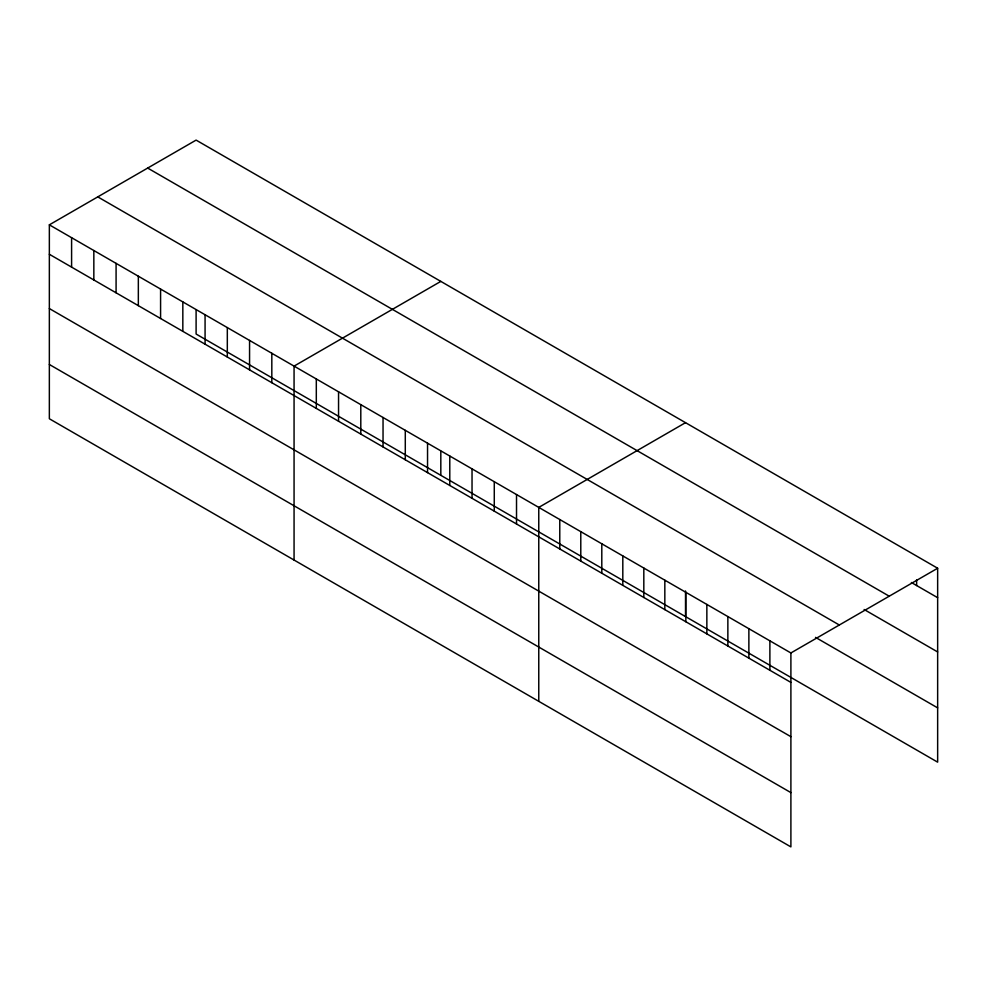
<?xml version="1.0" encoding="UTF-8"?>
<svg xmlns="http://www.w3.org/2000/svg" width="987" height="987" viewBox="0 0 987 987"><rect width="100%" height="100%" fill="white"/><g stroke="black" fill="none" stroke-linecap="round" stroke-linejoin="round"><path stroke-width="1.48" d="M49.35 224.839L790.895 652.962L790.895 846.895L49.35 418.759L49.35 224.839L196.105 140.105L937.65 568.241L937.65 762.161L196.105 334.038L196.105 309.906M440.819 281.394L294.064 366.115L294.064 560.048M685.521 422.67L538.766 507.404L538.766 701.325M790.895 652.962L937.65 568.241M911.383 582.515L937.65 597.678M147.68 168.074L889.225 596.197M864.118 609.497L937.65 651.951M97.775 196.882L839.32 625.005M815.521 637.38L937.65 707.876M49.35 254.276L790.895 682.399M49.35 308.561L790.895 736.684M49.35 364.487L790.895 792.61M916.639 579.653L916.639 585.55M769.885 640.834L769.885 670.272M748.874 628.707L748.874 658.144M727.863 616.579L727.863 646.016M706.852 604.439L706.852 633.876M685.842 592.311L685.842 621.748M685.521 590.966L685.521 616.604M664.831 580.183L664.831 609.621M643.82 568.056L643.82 597.493M622.809 555.928L622.809 585.365M601.799 543.788L601.799 573.225M580.788 531.66L580.788 561.097M559.777 519.532L559.777 548.969M516.522 494.561L516.522 523.998M494.277 481.718L494.277 511.155M472.033 468.874L472.033 498.312M449.788 456.031L449.788 485.468M440.819 451.195L440.819 475.315M427.544 443.188L427.544 472.625M405.287 430.344L405.287 459.782M383.042 417.501L383.042 446.926M360.798 404.645L360.798 434.083M338.553 391.802L338.553 421.239M316.309 378.959L316.309 408.396M271.82 353.272L271.82 382.709M249.563 340.429L249.563 369.866M227.318 327.585L227.318 357.023M205.074 314.742L205.074 344.179M182.829 301.899L182.829 331.336M160.585 289.055L160.585 318.493M138.34 276.212L138.34 305.649M116.084 263.369L116.084 292.806M93.839 250.525L93.839 279.963M71.595 237.682L71.595 267.119"/></g></svg>
